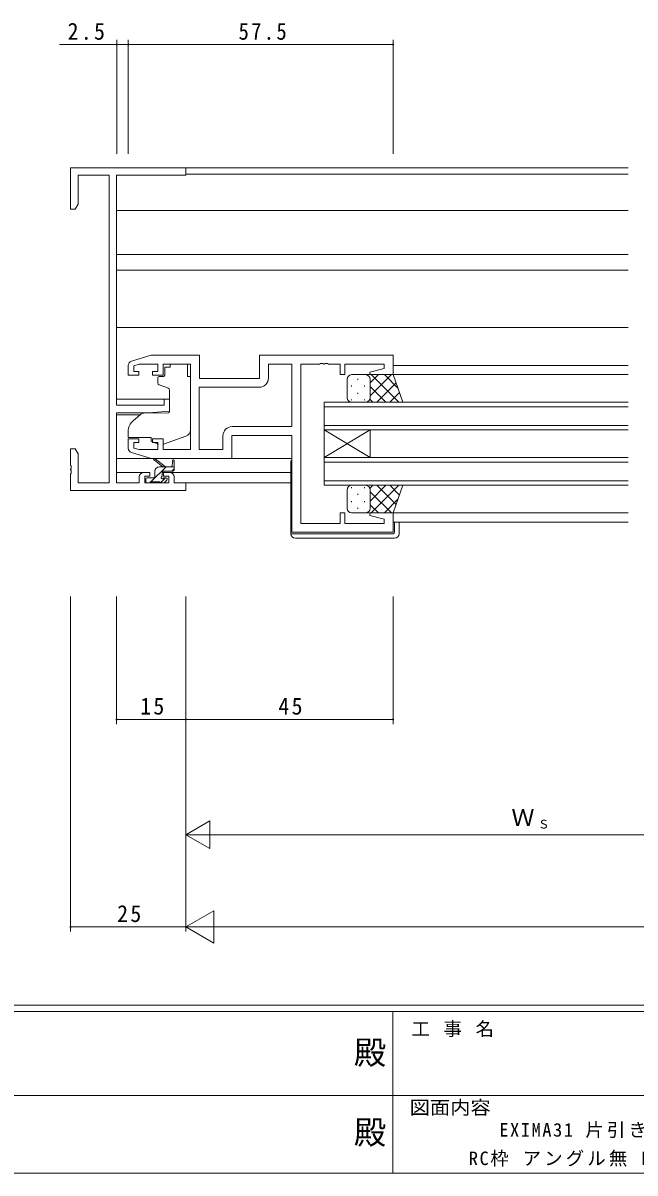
# Model space of a CAD drawing. Units: millimetres on the paper. Extents: x -420 to 373, y -297 to 267.
# Drawn here: x -113 to 19.8, y -297 to -47.5 of the extents above; entities that cross this region are included whole.
import ezdxf
from ezdxf.enums import TextEntityAlignment as Align

# ---------------------------------------------------------------- set-up
doc = ezdxf.new("R2010")
doc.units = ezdxf.units.MM
for name, color, linetype, lineweight in [('0-1_YKK_ZWAK', 7, 'Continuous', 9), ('0-3_YKK_12', 2, 'Continuous', 9), ('0-4_YKK_D', 6, 'Continuous', 9), ('0-6_YKK_13', 4, 'Continuous', 9), ('0-7_YKK_11', 7, 'Continuous', 9)]:
    doc.layers.add(name, color=color, linetype=linetype, lineweight=lineweight)
doc.layers.add('0-2_USER1', color=3, linetype='Continuous')
doc.styles.add('ＭＳ ゴシック', font='')
doc.styles.get('ＭＳ ゴシック').set_extended_font_data('MS Gothic')

msp = doc.modelspace()

# ---------------------------------------------------------------- linework, layer by layer
at = {"layer": '0-1_YKK_ZWAK'}
for p, q in [((352.3, -260.6), (-417.7, -260.6)), ((314.5, -262), (-417.7, -262)), ((-32.7, -262), (-32.7, -297)), ((-160.1, -280.199), (-31.3, -280.199)), ((-31.3, -280.199), (97.5, -280.199)), ((-417.7, -297), (314.5, -297))]:
    msp.add_line(p, q, dxfattribs=at)
at = {"layer": '0-3_YKK_12'}
for p, q in [((18.334, -78.917), (-77.966, -78.917)), ((18.334, -80.317), (-77.666, -80.317)), ((18.334, -88.217), (-92.666, -88.217)), ((18.334, -97.717), (-92.666, -97.717)), ((18.334, -101.117), (-92.666, -101.117)), ((18.334, -113.617), (-92.666, -113.617)), ((18.334, -121.817), (-32.666, -121.817)), ((18.334, -123.817), (-32.911, -123.817)), ((-81.166, -129.117), (-92.666, -129.117)), ((-47.665, -129.817), (-47.665, -135.817)), ((18.334, -129.817), (-47.665, -129.817)), ((-47.665, -130.817), (18.334, -130.817)), ((-87.543, -132.517), (-92.666, -132.517)), ((18.334, -134.817), (-47.665, -134.817)), ((-47.665, -135.817), (-37.665, -141.817)), ((-47.665, -141.817), (-37.665, -135.817)), ((-47.665, -141.817), (-47.665, -135.817)), ((-47.665, -135.817), (18.334, -135.817)), ((-37.665, -141.817), (-37.665, -135.817)), ((-47.665, -141.817), (-47.665, -147.817)), ((18.334, -141.817), (-47.665, -141.817)), ((-47.665, -142.817), (18.334, -142.817)), ((-86.766, -145.017), (-92.666, -145.017)), ((-54.866, -145.017), (-81.166, -145.017)), ((18.334, -146.817), (-47.665, -146.817)), ((-54.866, -147.287), (-77.966, -147.287)), ((-47.665, -147.817), (18.334, -147.817)), ((18.334, -153.817), (-33.166, -153.817)), ((18.334, -155.817), (-32.666, -155.817))]:
    msp.add_line(p, q, dxfattribs=at)
at = {"layer": '0-4_YKK_D'}
for p, q in [((-92.666, -75.917), (-92.666, -51.217)), ((-90.166, -75.917), (-90.166, -51.217)), ((-90.166, -75.917), (-90.166, -51.217)), ((-32.666, -52.217), (-90.166, -52.217)), ((-32.666, -75.917), (-32.666, -51.217)), ((-102.666, -171.917), (-102.666, -244.615)), ((-92.672, -171.917), (-92.672, -199.615)), ((-77.672, -171.917), (-77.672, -199.615)), ((-77.666, -171.917), (-77.666, -224.615)), ((-77.666, -171.917), (-77.666, -199.615)), ((-77.666, -171.917), (-77.666, -244.615)), ((-32.666, -171.917), (-32.666, -199.615)), ((-77.672, -172.917), (-77.672, -244.615)), ((-77.672, -198.615), (-92.672, -198.615)), ((-77.666, -198.615), (-32.666, -198.615)), ((-77.666, -223.615), (-72.47, -220.615)), ((-72.47, -226.615), (-72.47, -220.615)), ((-77.666, -223.615), (-72.47, -226.615)), ((-77.666, -223.615), (-67.274, -223.615)), ((-71.666, -223.615), (66.334, -223.615)), ((-77.672, -243.615), (-71.609, -240.115)), ((-71.609, -247.115), (-71.609, -240.115)), ((-77.666, -243.615), (-102.666, -243.615)), ((-77.672, -243.615), (-71.609, -247.115)), ((-77.672, -243.615), (-65.547, -243.615)), ((255.334, -243.615), (-70.672, -243.615))]:
    msp.add_line(p, q, dxfattribs=at)
msp.add_lwpolyline([(-90.166, -52.217), (-92.666, -52.217), (-105.064, -52.217)], dxfattribs=at)
for centre, start, end in [((-92.666, -52.217), 0, 180), ((-92.666, -52.217), 180, 0), ((-90.166, -52.217), 0, 180), ((-90.166, -52.217), 0, 180), ((-90.166, -52.217), 180, 0), ((-90.166, -52.217), 180, 0), ((-32.666, -52.217), 0, 180), ((-32.666, -52.217), 180, 0), ((-92.672, -198.615), 0, 180), ((-92.672, -198.615), 180, 0), ((-77.672, -198.615), 0, 180), ((-77.672, -198.615), 180, 0), ((-77.666, -198.615), 0, 180), ((-77.666, -198.615), 180, 0), ((-32.666, -198.615), 0, 180), ((-32.666, -198.615), 180, 0), ((-102.666, -243.615), 0, 180), ((-102.666, -243.615), 180, 0)]:
    msp.add_arc(centre, 0.106, start, end, dxfattribs=at)
at = {"layer": '0-6_YKK_13'}
for p, q in [((-82.236, -123.217), (-82.236, -122.217)), ((-81.066, -122.217), (-82.236, -122.217)), ((-81.066, -121.547), (-81.066, -122.217)), ((-81.066, -121.547), (-77.266, -121.547)), ((-77.266, -121.547), (-77.266, -122.217)), ((-77.266, -123.217), (-77.266, -122.217)), ((-83.766, -124.517), (-83.766, -125.567)), ((-82.536, -124.217), (-83.466, -124.217)), ((-82.236, -123.217), (-82.236, -123.917)), ((-77.266, -124.217), (-77.266, -123.217)), ((-77.266, -124.217), (-76.666, -124.217)), ((-76.666, -135.772), (-76.666, -124.217)), ((-41.666, -123.817), (-38.666, -123.817)), ((-32.666, -123.817), (-38.666, -123.817)), ((-37.666, -125.609), (-35.874, -123.817)), ((-37.666, -128.438), (-33.046, -123.817)), ((-37.398, -123.817), (-31.398, -129.817)), ((-34.569, -123.817), (-31.609, -126.778)), ((-30.523, -129.817), (-32.666, -123.817)), ((-83.437, -126.037), (-81.437, -126.765)), ((-81.166, -127.214), (-81.166, -131.82)), ((-42.666, -128.817), (-42.666, -124.817)), ((-41.718, -126.152), (-41.718, -126.352)), ((-40.303, -124.737), (-40.303, -124.937)), ((-38.888, -126.152), (-38.888, -126.352)), ((-37.666, -124.817), (-37.666, -128.417)), ((-37.666, -125.217), (-37.666, -128.817)), ((-37.666, -126.378), (-34.226, -129.817)), ((-36.217, -129.817), (-32.022, -125.622)), ((-41.718, -129.182), (-41.718, -129.382)), ((-40.303, -127.767), (-40.303, -127.967)), ((-38.888, -129.182), (-38.888, -129.382)), ((-37.723, -129.149), (-37.055, -129.817)), ((-33.389, -129.817), (-31.277, -127.706)), ((-81.383, -132.119), (-86.769, -132.166)), ((-38.666, -129.817), (-41.666, -129.817)), ((-38.888, -129.817), (-30.523, -129.817)), ((-87.403, -132.4), (-89.094, -133.819)), ((-90.166, -136.117), (-90.166, -137.417)), ((-82.294, -138.858), (-77.657, -137.183)), ((-90.166, -137.417), (-85.166, -137.417)), ((-85.166, -137.417), (-85.166, -137.717)), ((-85.166, -137.717), (-85.166, -138.214)), ((-83.86, -138.823), (-85.166, -138.214)), ((-85.093, -142.017), (-92.666, -142.017)), ((-82.066, -143.787), (-84.284, -142.104)), ((-54.666, -142.017), (-68.166, -142.017)), ((-81.93, -143.787), (-85.23, -147.087)), ((-82.666, -143.787), (-84.485, -142.386)), ((-83.366, -143.787), (-80.166, -143.787)), ((-80.166, -144.268), (-80.685, -144.787)), ((-80.466, -142.661), (-80.665, -143.787)), ((-80.166, -144.487), (-80.166, -142.488)), ((-54.866, -142.517), (-54.866, -158.017)), ((-54.666, -142.517), (-54.866, -142.517)), ((-86.366, -146.487), (-86.366, -146.987)), ((-84.666, -146.187), (-86.066, -146.187)), ((-85.366, -147.087), (-83.266, -147.087)), ((-84.366, -145.887), (-84.366, -144.787)), ((-82.085, -146.187), (-83.161, -147.263)), ((-82.766, -145.726), (-82.766, -145.087)), ((-82.466, -144.787), (-80.466, -144.787)), ((-81.966, -146.187), (-82.305, -146.187)), ((-82.254, -147.199), (-81.754, -146.699)), ((-86.066, -147.287), (-85.566, -147.287)), ((-83.066, -147.287), (-82.466, -147.287)), ((-42.666, -148.819), (-42.666, -152.819)), ((-41.718, -148.454), (-41.718, -148.254)), ((-38.666, -147.819), (-41.666, -147.819)), ((-40.303, -149.869), (-40.303, -149.669)), ((-38.888, -147.819), (-30.523, -147.819)), ((-38.888, -148.454), (-38.888, -148.254)), ((-37.723, -148.487), (-37.055, -147.819)), ((-37.666, -151.259), (-34.226, -147.819)), ((-37.666, -152.419), (-37.666, -148.819)), ((-37.666, -149.199), (-33.046, -153.819)), ((-37.666, -152.819), (-37.666, -149.219)), ((-37.398, -153.819), (-31.398, -147.819)), ((-36.217, -147.819), (-32.022, -152.015)), ((-33.389, -147.819), (-31.277, -149.931)), ((-30.523, -147.819), (-32.666, -153.819)), ((-41.718, -151.484), (-41.718, -151.284)), ((-38.888, -151.484), (-38.888, -151.284)), ((-37.666, -152.027), (-35.874, -153.819)), ((-34.569, -153.819), (-31.609, -150.858)), ((-41.666, -153.819), (-38.666, -153.819)), ((-40.303, -152.899), (-40.303, -152.699)), ((-32.666, -153.819), (-38.666, -153.819)), ((-32.366, -155.817), (-32.366, -158.017)), ((-31.366, -158.317), (-31.366, -155.817)), ((-54.866, -158.017), (-54.866, -158.317)), ((-54.366, -158.317), (-54.866, -158.317)), ((-32.666, -158.317), (-54.366, -158.317)), ((-53.866, -159.317), (-32.366, -159.317))]:
    msp.add_line(p, q, dxfattribs=at)
for centre, radius, start, end in [((-83.466, -124.517), 0.3, 90, 180), ((-82.536, -123.917), 0.3, 270, 0), ((-41.666, -124.817), 1, 90, 180), ((-38.666, -124.817), 1, 0, 90), ((-38.666, -124.817), 1, 0, 90), ((-83.266, -125.567), 0.5, 180, 250), ((-81.666, -127.214), 0.5, 0, 70), ((-41.666, -128.817), 1, 180, 270), ((-38.666, -128.817), 1, 270, 0), ((-38.666, -128.817), 1, 270, 0), ((-86.76, -133.166), 1, 90.5, 130), ((-81.466, -131.82), 0.3, 270.5, 0), ((-87.166, -136.117), 3, 130, 180), ((-78.166, -135.772), 1.5, 289.85326, 0), ((-83.437, -137.917), 1, 245, 262.59306), ((-82.634, -137.917), 1, 273.88683, 289.85326), ((-84.466, -142.187), 0.2, 24.41711, 264.41711), ((-83.366, -144.787), 1, 90, 180), ((-80.366, -142.488), 0.2, 0, 239.99998), ((-80.466, -144.487), 0.3, 270, 0), ((-86.066, -146.487), 0.3, 90, 180), ((-86.066, -146.987), 0.3, 180, 270), ((-85.566, -147.087), 0.2, 270, 0), ((-84.666, -145.887), 0.3, 270, 0), ((-83.066, -147.087), 0.2, 180, 270), ((-82.766, -146.187), 0.25, 123.05573, 326.94426), ((-83.066, -145.726), 0.3, 303.05573, 0), ((-82.466, -145.087), 0.3, 90, 180), ((-82.305, -146.487), 0.3, 90, 146.94426), ((-81.966, -146.487), 0.3, 314.99998, 90), ((-82.466, -146.987), 0.3, 270, 314.99998), ((-41.666, -148.819), 1, 90, 180), ((-38.666, -148.819), 1, 0, 90), ((-38.666, -148.819), 1, 0, 90), ((-41.666, -152.819), 1, 180, 270), ((-38.666, -152.819), 1, 270, 0), ((-38.666, -152.819), 1, 270, 0), ((-53.866, -158.317), 1, 180, 270), ((-32.666, -158.017), 0.3, 270, 0), ((-32.366, -158.317), 1, 270, 0)]:
    msp.add_arc(centre, radius, start, end, dxfattribs=at)
at = {"layer": '0-7_YKK_11'}
msp.add_line((-74.736, -140.087), (-74.736, -126.547), dxfattribs=at)
for points in [[(-87.772, -146.017), (-87.772, -147.287), (-92.672, -147.287), (-92.672, -132.117), (-85.672, -132.117), (-81.172, -131.723), (-81.172, -129.117), (-82.372, -129.117), (-82.372, -130.417), (-92.672, -130.417), (-92.672, -80.547), (-77.672, -80.547), (-77.672, -78.917), (-102.672, -78.917), (-102.672, -87.917), (-101.672, -87.917), (-101.042, -86.826), (-101.042, -80.547), (-94.302, -80.547)], [(-94.302, -80.547), (-94.302, -147.287), (-101.042, -147.287), (-101.042, -141.008), (-101.672, -139.917), (-102.672, -139.917), (-102.672, -143.459), (-102.552, -143.642), (-102.552, -144.192), (-102.672, -144.375), (-102.672, -144.459), (-102.552, -144.642), (-102.552, -145.192), (-102.672, -145.375), (-102.672, -148.917), (-77.672, -148.917), (-77.672, -147.287), (-80.172, -147.287), (-80.172, -146.017)], [(-89.453, -120.903), (-85.166, -119.617), (-74.666, -119.617), (-74.666, -124.617), (-61.666, -124.617), (-61.666, -119.617), (-32.666, -119.617), (-32.666, -123.817), (-37.626, -123.817), (-37.695, -123.295), (-34.596, -122.464), (-34.596, -121.547), (-43.166, -121.547), (-43.166, -123.817), (-44.166, -123.817), (-44.166, -121.547), (-46.708, -121.547), (-46.891, -121.427), (-47.441, -121.427), (-47.624, -121.547), (-47.708, -121.547), (-47.891, -121.427), (-48.441, -121.427), (-48.624, -121.547), (-52.666, -121.547)], [(-90.166, -139.773), (-90.166, -137.717), (-87.866, -137.717), (-87.866, -138.517), (-88.966, -138.517), (-88.966, -139.729), (-87.771, -140.087), (-83.766, -140.087), (-83.766, -138.517), (-84.866, -138.517), (-84.866, -137.717), (-82.566, -137.717), (-82.566, -140.087), (-76.666, -140.087), (-76.666, -121.547), (-82.566, -121.547), (-82.566, -123.917), (-84.866, -123.917), (-84.866, -123.117), (-83.766, -123.117), (-83.766, -121.547), (-87.771, -121.547), (-88.966, -121.906), (-88.966, -123.117), (-87.866, -123.117), (-87.866, -123.917), (-90.166, -123.917), (-90.166, -121.861)], [(-52.666, -121.547), (-52.666, -156.087), (-44.166, -156.087), (-44.166, -153.817), (-43.166, -153.817), (-43.166, -156.087), (-34.596, -156.087), (-34.596, -155.17), (-37.695, -154.34), (-37.626, -153.817), (-32.666, -153.817), (-32.666, -158.017), (-54.666, -158.017), (-54.666, -137.017), (-67.666, -137.017), (-67.666, -142.017), (-85.166, -142.017), (-89.453, -140.731)], [(-59.736, -124.547), (-59.736, -121.547), (-54.666, -121.547), (-54.666, -135.087), (-67.596, -135.087)], [(-74.736, -140.087), (-74.736, -126.547), (-61.736, -126.547)], [(-69.596, -137.087), (-69.596, -140.087), (-74.736, -140.087)], [(-81.172, -145.017), (-82.472, -145.017), (-82.472, -145.817), (-81.372, -145.817), (-81.372, -147.287), (-86.572, -147.287), (-86.572, -145.817), (-85.472, -145.817), (-85.472, -145.017), (-86.772, -145.017)]]:
    msp.add_lwpolyline(points, dxfattribs=at)
for centre, radius, start, end in [((-89.166, -121.861), 1, 106.69925, 180.00003), ((-61.736, -124.547), 2, 270, 359.99998), ((-67.596, -137.087), 2, 90, 179.99998), ((-89.166, -139.773), 1, 179.99995, 253.30074), ((-86.772, -146.017), 1, 90, 179.99998), ((-81.172, -146.017), 1, 0, 89.99998)]:
    msp.add_arc(centre, radius, start, end, dxfattribs=at)

# ---------------------------------------------------------------- texts
at = {"layer": '0-1_YKK_ZWAK', "color": 2, "style": 'ＭＳ ゴシック'}
for p in [(-41.182, -274.956), (-41.182, -292.278)]:
    msp.add_text('殿', height=5.132, dxfattribs=at).set_placement(p, align=Align.BOTTOM_LEFT)
at = {"layer": '0-1_YKK_ZWAK', "style": 'ＭＳ ゴシック', "width": 1.1}
msp.add_text('図面内容', height=2.933, dxfattribs=at).set_placement((-29.083, -285.148), align=Align.BOTTOM_LEFT)
at = {"layer": '0-1_YKK_ZWAK', "insert": (-28.688, -267.533), "char_height": 2.933, "attachment_point": 7, "style": 'ＭＳ ゴシック'}
msp.add_mtext('\\T1.16;工\\~事\\~名', dxfattribs=at)
at = {"layer": '0-2_USER1', "color": 7, "char_height": 2.933, "attachment_point": 7, "style": 'ＭＳ ゴシック'}
for s, insert in [('\\T1.17;EXIMA31\\~片引き窓【内動タイプ】T-1仕様\\~', (-9.627, -289.449)), ('\\T1.17;RC枠\\~アングル無\\~Eタイプ／30mm溝幅\\~', (-16.243, -295.625))]:
    msp.add_mtext(s, dxfattribs=dict(at, insert=insert))
at = {"layer": '0-4_YKK_D', "color": 3, "style": 'ＭＳ ゴシック'}
msp.add_text('Ｗ', height=3.666, dxfattribs=at).set_placement((-6.986, -222.815), align=Align.BOTTOM_LEFT)
at = {"layer": '0-4_YKK_D', "color": 4, "style": 'ＭＳ ゴシック'}
msp.add_text('Ｓ', height=1.833, dxfattribs=at).set_placement((-1.226, -222.815), align=Align.BOTTOM_LEFT)
at = {"layer": '0-4_YKK_D', "color": 3, "char_height": 3.666, "attachment_point": 7, "style": 'ＭＳ ゴシック'}
for s, insert in [('\\T1.21;\\W0.95;2.5', (-103.315, -51.217)), ('\\T1.22;\\W0.9;57.5', (-66.216, -51.217)), ('\\T1.21;\\W0.95;15', (-87.572, -197.615)), ('\\T1.21;\\W0.95;45', (-57.566, -197.615)), ('\\T1.21;\\W0.95;25', (-92.566, -242.615))]:
    msp.add_mtext(s, dxfattribs=dict(at, insert=insert))

doc.saveas('drawing.dxf')
